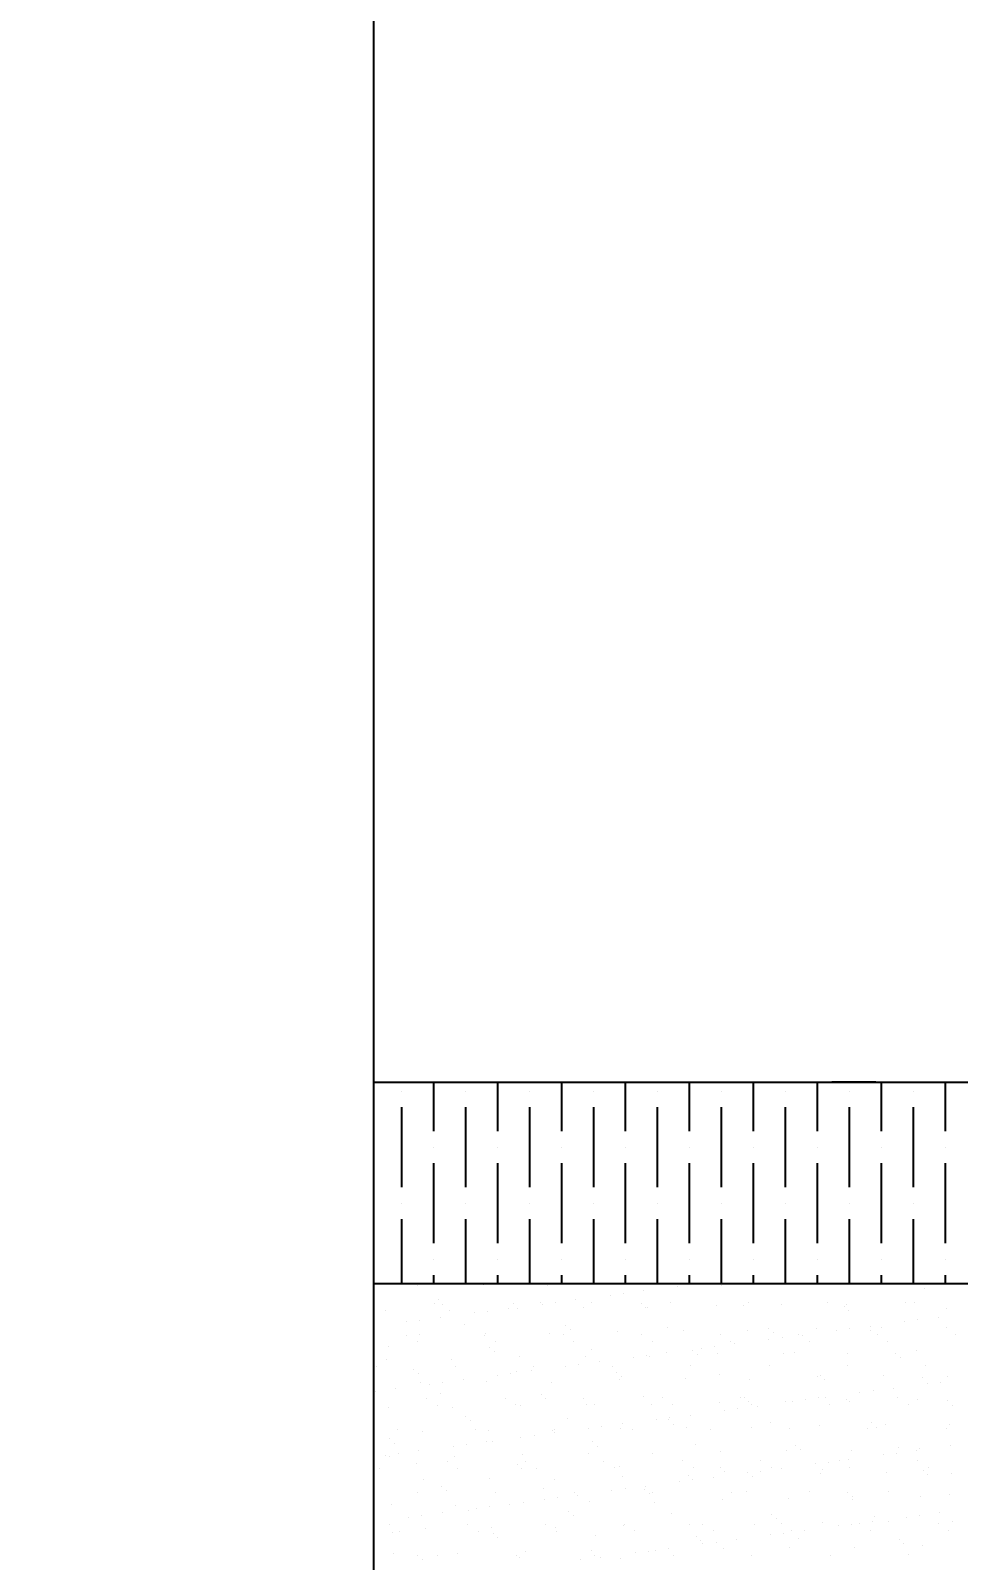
# Model space of a CAD drawing. Header units: centimetres. Extents: x -5119 to 2082, y -6603 to -947.
# Drawn here: x -229.8 to -156.2, y -3448.3 to -3327 of the extents above; entities that cross this region are included whole.
import ezdxf

# ---------------------------------------------------------------- set-up
doc = ezdxf.new("R2010")
doc.units = ezdxf.units.CM
doc.header["$LTSCALE"] = 100
doc.header["$MEASUREMENT"] = 0
for name, color, linetype in [('A807-Details-Railing and Cat ladder$0$A-FIN', 3, 'Continuous'), ('A807-Details-Railing and Cat ladder$0$A-HATCH-14', 14, 'Continuous'), ('A807-Details-Railing and Cat ladder$0$A-HATH-CONC', 253, 'Continuous'), ('A807-Details-Railing and Cat ladder$0$railiing', 7, 'Continuous')]:
    doc.layers.add(name, color=color, linetype=linetype)
doc.styles.add('A807-Details-Railing and Cat ladder$0$ARIAL', font='arial.ttf', dxfattribs={"width": 0.9})
doc.styles.add('A807-Details-Railing and Cat ladder$0$DIM1', font='simplex.shx', dxfattribs={"width": 0.8})
doc.dimstyles.new('A807-Details-Railing and Cat ladder$0$A-20-DIM-INT', dxfattribs={"dimscale": 20, "dimtxt": 2.5, "dimasz": 0.2, "dimexe": 1, "dimexo": 1, "dimgap": 1, "dimtad": 1, "dimlfac": 0.001, "dimdsep": 46, "dimtxsty": 'A807-Details-Railing and Cat ladder$0$ARIAL', "dimblk": 'A807-Details-Railing and Cat ladder$0$_ARCHTICK', "dimcen": 0.025, "dimclrd": 8, "dimclre": 8, "dimclrt": 7, "dimazin": 2, "dimtfac": 1, "dimtix": 1, "dimtmove": 2, "dimatfit": 3, "dimfxl": 1, "dimtolj": 1, "dimtzin": 0, "dimlwd": -1, "dimlwe": -1, "dimarcsym": 0})

# ---------------------------------------------------------------- blocks, each defined once
blk = doc.blocks.new('A807-Details-Railing and Cat ladder$0$_ARCHTICK')
at = {"color": 0, "linetype": 'ByBlock', "const_width": 0.15}
blk.add_lwpolyline([(-0.5, -0.5), (0.5, 0.5)], dxfattribs=at)
blk = doc.blocks.new('*D26')
at = {"layer": 'A807-Details-Railing and Cat ladder$0$A-HATH-CONC', "color": 8, "ltscale": 0.8, "transparency": 16777216}
for p, q in [((-140.05, -3306.48), (-291.56, -3306.48)), ((-271.56, -3506.24), (-271.56, -3306.48)), ((-251.61, -3506.24), (-291.56, -3506.24))]:
    blk.add_line(p, q, dxfattribs=at)
at = {"layer": 'Defpoints', "color": 0, "ltscale": 0.8, "transparency": 16777216}
for p in [(-271.56, -3306.48), (-120.05, -3306.48), (-231.61, -3506.24)]:
    blk.add_point(p, dxfattribs=at)
at = {"layer": 'A807-Details-Railing and Cat ladder$0$A-HATH-CONC', "color": 8, "ltscale": 0.8, "transparency": 16777216, "xscale": 4, "yscale": 4, "zscale": 4}
for p, rotation in [((-271.56, -3306.48), 90), ((-271.56, -3506.24), 270)]:
    blk.add_blockref('A807-Details-Railing and Cat ladder$0$_ARCHTICK', p, dxfattribs=dict(at, rotation=rotation))
at = {"layer": 'A807-Details-Railing and Cat ladder$0$A-HATH-CONC', "color": 7, "ltscale": 0.8, "transparency": 16777216, "insert": (-301.56, -3406.36), "char_height": 20, "attachment_point": 5, "rotation": 90, "style": 'A807-Details-Railing and Cat ladder$0$DIM1'}
blk.add_mtext('\\A1;199.76', dxfattribs=at)
blk = doc.blocks.new('*D38')
at = {"layer": 'A807-Details-Railing and Cat ladder$0$A-HATH-CONC', "color": 8, "ltscale": 0.8, "transparency": 16777216}
for p, q in [((-118.88, -2997.98), (-166.2, -2997.98)), ((-146.2, -3410.36), (-146.2, -2997.98)), ((-162.73, -3410.36), (-166.2, -3410.36))]:
    blk.add_line(p, q, dxfattribs=at)
at = {"layer": 'Defpoints', "color": 0, "ltscale": 0.8, "transparency": 16777216}
for p in [(-146.2, -2997.98), (-98.88, -2997.98), (-142.73, -3410.36, 0)]:
    blk.add_point(p, dxfattribs=at)
at = {"layer": 'A807-Details-Railing and Cat ladder$0$A-HATH-CONC', "color": 8, "ltscale": 0.8, "transparency": 16777216, "xscale": 4, "yscale": 4, "zscale": 4}
for p, rotation in [((-146.2, -2997.98), 90), ((-146.2, -3410.36), 270)]:
    blk.add_blockref('A807-Details-Railing and Cat ladder$0$_ARCHTICK', p, dxfattribs=dict(at, rotation=rotation))
at = {"layer": 'A807-Details-Railing and Cat ladder$0$A-HATH-CONC', "color": 7, "ltscale": 0.8, "transparency": 16777216, "insert": (-181.43, -3204.17), "char_height": 20, "attachment_point": 5, "rotation": 90, "style": 'A807-Details-Railing and Cat ladder$0$DIM1'}
blk.add_mtext('\\A1;1200(H) STD.', dxfattribs=at)

msp = doc.modelspace()

# ---------------------------------------------------------------- linework, layer by layer
at = {"layer": 'A807-Details-Railing and Cat ladder$0$A-FIN', "color": 3, "elevation": 0}
msp.add_lwpolyline([(-202.54, -3410.355), (-107.513, -3410.355), (-104.019, -3413.715), (-104.019, -3426.336), (-202.54, -3426.336)], dxfattribs=at)
at = {"layer": 'A807-Details-Railing and Cat ladder$0$A-HATCH-14', "linetype": 'Continuous'}
for p, q in [((-197.782, -3414.249), (-197.782, -3410.355)), ((-192.708, -3414.249), (-192.708, -3410.355)), ((-187.634, -3414.249), (-187.634, -3410.355)), ((-182.56, -3414.249), (-182.56, -3410.355)), ((-177.486, -3414.249), (-177.486, -3410.355)), ((-172.412, -3414.249), (-172.412, -3410.355)), ((-167.338, -3414.249), (-167.338, -3410.355)), ((-162.264, -3414.249), (-162.264, -3410.355)), ((-157.19, -3414.249), (-157.19, -3410.355)), ((-200.319, -3411.078), (-200.319, -3411.078)), ((-195.245, -3411.078), (-195.245, -3411.078)), ((-190.171, -3411.078), (-190.171, -3411.078)), ((-185.097, -3411.078), (-185.097, -3411.078)), ((-180.023, -3411.078), (-180.023, -3411.078)), ((-174.949, -3411.078), (-174.949, -3411.078)), ((-169.875, -3411.078), (-169.875, -3411.078)), ((-164.801, -3411.078), (-164.801, -3411.078)), ((-159.727, -3411.078), (-159.727, -3411.078)), ((-200.319, -3418.689), (-200.319, -3412.346)), ((-195.245, -3418.689), (-195.245, -3412.346)), ((-190.171, -3418.689), (-190.171, -3412.346)), ((-185.097, -3418.689), (-185.097, -3412.346)), ((-180.023, -3418.689), (-180.023, -3412.346)), ((-174.949, -3418.689), (-174.949, -3412.346)), ((-169.875, -3418.689), (-169.875, -3412.346)), ((-164.801, -3418.689), (-164.801, -3412.346)), ((-159.727, -3418.689), (-159.727, -3412.346)), ((-197.782, -3415.517), (-197.782, -3415.517)), ((-192.708, -3415.517), (-192.708, -3415.517)), ((-187.634, -3415.517), (-187.634, -3415.517)), ((-182.56, -3415.517), (-182.56, -3415.517)), ((-177.486, -3415.517), (-177.486, -3415.517)), ((-172.412, -3415.517), (-172.412, -3415.517)), ((-167.338, -3415.517), (-167.338, -3415.517)), ((-162.264, -3415.517), (-162.264, -3415.517)), ((-157.19, -3415.517), (-157.19, -3415.517)), ((-197.782, -3423.128), (-197.782, -3416.786)), ((-192.708, -3423.128), (-192.708, -3416.786)), ((-187.634, -3423.128), (-187.634, -3416.786)), ((-182.56, -3423.128), (-182.56, -3416.786)), ((-177.486, -3423.128), (-177.486, -3416.786)), ((-172.412, -3423.128), (-172.412, -3416.786)), ((-167.338, -3423.128), (-167.338, -3416.786)), ((-162.264, -3423.128), (-162.264, -3416.786)), ((-157.19, -3423.128), (-157.19, -3416.786)), ((-200.319, -3419.957), (-200.319, -3419.957)), ((-195.245, -3419.957), (-195.245, -3419.957)), ((-190.171, -3419.957), (-190.171, -3419.957)), ((-185.097, -3419.957), (-185.097, -3419.957)), ((-180.023, -3419.957), (-180.023, -3419.957)), ((-174.949, -3419.957), (-174.949, -3419.957)), ((-169.875, -3419.957), (-169.875, -3419.957)), ((-164.801, -3419.957), (-164.801, -3419.957)), ((-159.727, -3419.957), (-159.727, -3419.957)), ((-200.319, -3426.336), (-200.319, -3421.226)), ((-195.245, -3426.336), (-195.245, -3421.226)), ((-190.171, -3426.336), (-190.171, -3421.226)), ((-185.097, -3426.336), (-185.097, -3421.226)), ((-180.023, -3426.336), (-180.023, -3421.226)), ((-174.949, -3426.336), (-174.949, -3421.226)), ((-169.875, -3426.336), (-169.875, -3421.226)), ((-164.801, -3426.336), (-164.801, -3421.226)), ((-159.727, -3426.336), (-159.727, -3421.226)), ((-197.782, -3424.397), (-197.782, -3424.397)), ((-192.708, -3424.397), (-192.708, -3424.397)), ((-187.634, -3424.397), (-187.634, -3424.397)), ((-182.56, -3424.397), (-182.56, -3424.397)), ((-177.486, -3424.397), (-177.486, -3424.397)), ((-172.412, -3424.397), (-172.412, -3424.397)), ((-167.338, -3424.397), (-167.338, -3424.397)), ((-162.264, -3424.397), (-162.264, -3424.397)), ((-157.19, -3424.397), (-157.19, -3424.397)), ((-197.782, -3426.336), (-197.782, -3425.665)), ((-192.708, -3426.336), (-192.708, -3425.665)), ((-187.634, -3426.336), (-187.634, -3425.665)), ((-182.56, -3426.336), (-182.56, -3425.665)), ((-177.486, -3426.336), (-177.486, -3425.665)), ((-172.412, -3426.336), (-172.412, -3425.665)), ((-167.338, -3426.336), (-167.338, -3425.665)), ((-162.264, -3426.336), (-162.264, -3425.665)), ((-157.19, -3426.336), (-157.19, -3425.665))]:
    msp.add_line(p, q, dxfattribs=at)
at = {"layer": 'A807-Details-Railing and Cat ladder$0$A-HATCH-14'}
msp.add_line((-83.453, -3426.336, 0), (-202.54, -3426.336, 0), dxfattribs=at)
at = {"layer": 'A807-Details-Railing and Cat ladder$0$A-HATCH-14', "color": 8, "linetype": 'Continuous'}
for p, q in [((-199.059, -3426.487), (-199.059, -3426.487)), ((-193.83, -3426.42), (-193.83, -3426.42)), ((-188.72, -3426.445), (-188.72, -3426.445)), ((-177.38, -3426.399), (-177.38, -3426.399)), ((-174.963, -3426.458), (-174.963, -3426.458)), ((-159.227, -3426.366), (-159.227, -3426.366)), ((-197.441, -3427.629), (-197.441, -3427.629)), ((-186.51, -3427.601), (-186.51, -3427.601)), ((-183.797, -3427.244), (-183.797, -3427.244)), ((-182.757, -3427.107), (-182.757, -3427.107)), ((-181.133, -3426.893), (-181.133, -3426.893)), ((-178.42, -3426.536), (-178.42, -3426.536)), ((-158.859, -3426.703), (-158.859, -3426.703)), ((-201.634, -3428.463), (-201.634, -3428.463)), ((-197.685, -3427.888), (-197.685, -3427.888)), ((-197.073, -3427.966), (-197.073, -3427.966)), ((-196.524, -3428.488), (-196.524, -3428.488)), ((-194.551, -3428.66), (-194.551, -3428.66)), ((-193.511, -3428.523), (-193.511, -3428.523)), ((-191.887, -3428.309), (-191.887, -3428.309)), ((-191.464, -3427.877), (-191.464, -3427.877)), ((-191.129, -3428.293), (-191.129, -3428.293)), ((-189.33, -3427.805), (-189.33, -3427.805)), ((-189.174, -3427.952), (-189.174, -3427.952)), ((-188.134, -3427.815), (-188.134, -3427.815)), ((-185.9, -3428.227), (-185.9, -3428.227)), ((-185.243, -3427.866), (-185.243, -3427.866)), ((-181.337, -3427.874), (-181.337, -3427.874)), ((-180.968, -3428.211), (-180.968, -3428.211)), ((-180.789, -3428.251), (-180.789, -3428.251)), ((-179.022, -3427.854), (-179.022, -3427.854)), ((-175.394, -3428.057), (-175.394, -3428.057)), ((-173.225, -3428.051), (-173.225, -3428.051)), ((-172.801, -3427.843), (-172.801, -3427.843)), ((-170.165, -3427.99), (-170.165, -3427.99)), ((-166.58, -3427.832), (-166.58, -3427.832)), ((-165.232, -3428.119), (-165.232, -3428.119)), ((-165.055, -3428.015), (-165.055, -3428.015)), ((-164.864, -3428.457), (-164.864, -3428.457)), ((-160.36, -3427.82), (-160.36, -3427.82)), ((-159.66, -3427.82), (-159.66, -3427.82)), ((-157.121, -3428.296), (-157.121, -3428.296)), ((-199.928, -3429.368), (-199.928, -3429.368)), ((-198.889, -3429.231), (-198.889, -3429.231)), ((-197.265, -3429.017), (-197.265, -3429.017)), ((-195.335, -3429.559), (-195.335, -3429.559)), ((-187.342, -3429.627), (-187.342, -3429.627)), ((-186.973, -3429.965), (-186.973, -3429.965)), ((-183.198, -3430.1), (-183.198, -3430.1)), ((-179.23, -3429.804), (-179.23, -3429.804)), ((-177.969, -3430.033), (-177.969, -3430.033)), ((-172.859, -3430.057), (-172.859, -3430.057)), ((-171.237, -3429.873), (-171.237, -3429.873)), ((-167.464, -3429.863), (-167.464, -3429.863)), ((-165.824, -3430.05), (-165.824, -3430.05)), ((-164.784, -3429.913), (-164.784, -3429.913)), ((-163.16, -3429.699), (-163.16, -3429.699)), ((-163.126, -3430.049), (-163.126, -3430.049)), ((-162.235, -3429.796), (-162.235, -3429.796)), ((-160.447, -3429.342), (-160.447, -3429.342)), ((-159.407, -3429.205), (-159.407, -3429.205)), ((-157.783, -3428.991), (-157.783, -3428.991)), ((-157.125, -3429.821), (-157.125, -3429.821)), ((-201.34, -3431.312), (-201.34, -3431.312)), ((-199.946, -3430.422), (-199.946, -3430.422)), ((-199.104, -3430.958), (-199.104, -3430.958)), ((-198.933, -3430.336), (-198.933, -3430.336)), ((-193.726, -3430.41), (-193.726, -3430.41)), ((-193.704, -3430.27), (-193.704, -3430.27)), ((-193.347, -3431.381), (-193.347, -3431.381)), ((-192.883, -3430.947), (-192.883, -3430.947)), ((-188.594, -3430.294), (-188.594, -3430.294)), ((-187.505, -3430.399), (-187.505, -3430.399)), ((-186.662, -3430.936), (-186.662, -3430.936)), ((-181.284, -3430.388), (-181.284, -3430.388)), ((-180.441, -3430.925), (-180.441, -3430.925)), ((-175.538, -3431.329), (-175.538, -3431.329)), ((-175.063, -3430.377), (-175.063, -3430.377)), ((-174.221, -3430.913), (-174.221, -3430.913)), ((-173.914, -3431.115), (-173.914, -3431.115)), ((-171.201, -3430.758), (-171.201, -3430.758)), ((-170.869, -3430.21), (-170.869, -3430.21)), ((-170.161, -3430.621), (-170.161, -3430.621)), ((-168.842, -3430.365), (-168.842, -3430.365)), ((-168.537, -3430.407), (-168.537, -3430.407)), ((-168, -3430.902), (-168, -3430.902)), ((-162.621, -3430.354), (-162.621, -3430.354)), ((-161.779, -3430.891), (-161.779, -3430.891)), ((-156.4, -3430.343), (-156.4, -3430.343)), ((-201.508, -3432.312), (-201.508, -3432.312)), ((-196.398, -3432.337), (-196.398, -3432.337)), ((-192.979, -3431.718), (-192.979, -3431.718)), ((-191.003, -3432.143), (-191.003, -3432.143)), ((-185.774, -3432.076), (-185.774, -3432.076)), ((-185.236, -3431.557), (-185.236, -3431.557)), ((-184.668, -3432.531), (-184.668, -3432.531)), ((-181.955, -3432.174), (-181.955, -3432.174)), ((-180.915, -3432.037), (-180.915, -3432.037)), ((-180.664, -3432.1), (-180.664, -3432.1)), ((-179.291, -3431.823), (-179.291, -3431.823)), ((-177.242, -3431.626), (-177.242, -3431.626)), ((-176.874, -3431.963), (-176.874, -3431.963)), ((-176.578, -3431.466), (-176.578, -3431.466)), ((-175.268, -3431.906), (-175.268, -3431.906)), ((-170.039, -3431.839), (-170.039, -3431.839)), ((-169.131, -3431.802), (-169.131, -3431.802)), ((-164.929, -3431.864), (-164.929, -3431.864)), ((-161.138, -3431.871), (-161.138, -3431.871)), ((-160.769, -3432.209), (-160.769, -3432.209)), ((-159.534, -3431.669), (-159.534, -3431.669)), ((-202.292, -3432.902), (-202.292, -3432.902)), ((-199.352, -3433.134), (-199.352, -3433.134)), ((-198.984, -3433.471), (-198.984, -3433.471)), ((-196.071, -3432.89), (-196.071, -3432.89)), ((-192.709, -3433.59), (-192.709, -3433.59)), ((-191.67, -3433.453), (-191.67, -3433.453)), ((-191.241, -3433.31), (-191.241, -3433.31)), ((-190.046, -3433.239), (-190.046, -3433.239)), ((-189.851, -3432.879), (-189.851, -3432.879)), ((-187.332, -3432.882), (-187.332, -3432.882)), ((-186.292, -3432.745), (-186.292, -3432.745)), ((-183.63, -3432.868), (-183.63, -3432.868)), ((-183.247, -3433.379), (-183.247, -3433.379)), ((-182.879, -3433.717), (-182.879, -3433.717)), ((-177.409, -3432.857), (-177.409, -3432.857)), ((-175.136, -3433.556), (-175.136, -3433.556)), ((-171.188, -3432.845), (-171.188, -3432.845)), ((-167.338, -3433.712), (-167.338, -3433.712)), ((-167.143, -3433.624), (-167.143, -3433.624)), ((-164.967, -3432.834), (-164.967, -3432.834)), ((-162.109, -3433.645), (-162.109, -3433.645)), ((-159.031, -3433.801), (-159.031, -3433.801)), ((-158.746, -3432.823), (-158.746, -3432.823)), ((-156.999, -3433.67), (-156.999, -3433.67)), ((-202.424, -3434.869), (-202.424, -3434.869)), ((-200.8, -3434.655), (-200.8, -3434.655)), ((-198.807, -3434.185), (-198.807, -3434.185)), ((-198.087, -3434.298), (-198.087, -3434.298)), ((-197.047, -3434.161), (-197.047, -3434.161)), ((-195.423, -3433.947), (-195.423, -3433.947)), ((-193.578, -3434.119), (-193.578, -3434.119)), ((-188.468, -3434.143), (-188.468, -3434.143)), ((-183.073, -3433.949), (-183.073, -3433.949)), ((-177.844, -3433.882), (-177.844, -3433.882)), ((-172.734, -3433.907), (-172.734, -3433.907)), ((-166.774, -3433.962), (-166.774, -3433.962)), ((-163.982, -3434.98), (-163.982, -3434.98)), ((-162.942, -3434.843), (-162.942, -3434.843)), ((-161.318, -3434.629), (-161.318, -3434.629)), ((-158.605, -3434.272), (-158.605, -3434.272)), ((-157.565, -3434.135), (-157.565, -3434.135)), ((-201.382, -3436.161), (-201.382, -3436.161)), ((-198.333, -3435.424), (-198.333, -3435.424)), ((-197.491, -3435.961), (-197.491, -3435.961)), ((-197.246, -3435.064), (-197.246, -3435.064)), ((-196.272, -3436.186), (-196.272, -3436.186)), ((-192.112, -3435.413), (-192.112, -3435.413)), ((-191.27, -3435.949), (-191.27, -3435.949)), ((-190.877, -3435.992), (-190.877, -3435.992)), ((-189.252, -3435.132), (-189.252, -3435.132)), ((-188.884, -3435.47), (-188.884, -3435.47)), ((-185.891, -3435.401), (-185.891, -3435.401)), ((-185.648, -3435.925), (-185.648, -3435.925)), ((-185.049, -3435.938), (-185.049, -3435.938)), ((-181.141, -3435.309), (-181.141, -3435.309)), ((-180.538, -3435.949), (-180.538, -3435.949)), ((-179.67, -3435.39), (-179.67, -3435.39)), ((-178.828, -3435.927), (-178.828, -3435.927)), ((-175.142, -3435.755), (-175.142, -3435.755)), ((-173.45, -3435.379), (-173.45, -3435.379)), ((-173.148, -3435.378), (-173.148, -3435.378)), ((-172.78, -3435.715), (-172.78, -3435.715)), ((-172.607, -3435.915), (-172.607, -3435.915)), ((-172.072, -3436.045), (-172.072, -3436.045)), ((-169.913, -3435.688), (-169.913, -3435.688)), ((-169.359, -3435.688), (-169.359, -3435.688)), ((-168.319, -3435.551), (-168.319, -3435.551)), ((-167.229, -3435.368), (-167.229, -3435.368)), ((-166.695, -3435.337), (-166.695, -3435.337)), ((-166.386, -3435.904), (-166.386, -3435.904)), ((-165.037, -3435.554), (-165.037, -3435.554)), ((-164.803, -3435.713), (-164.803, -3435.713)), ((-161.008, -3435.356), (-161.008, -3435.356)), ((-160.165, -3435.893), (-160.165, -3435.893)), ((-159.408, -3435.518), (-159.408, -3435.518)), ((-157.043, -3435.623), (-157.043, -3435.623)), ((-156.675, -3435.96), (-156.675, -3435.96)), ((-195.257, -3436.886), (-195.257, -3436.886)), ((-194.889, -3437.223), (-194.889, -3437.223)), ((-187.146, -3437.062), (-187.146, -3437.062)), ((-180.113, -3437.103), (-180.113, -3437.103)), ((-179.153, -3437.131), (-179.153, -3437.131)), ((-179.074, -3436.967), (-179.074, -3436.967)), ((-177.449, -3436.753), (-177.449, -3436.753)), ((-174.736, -3436.396), (-174.736, -3436.396)), ((-173.696, -3436.259), (-173.696, -3436.259)), ((-171.042, -3437.308), (-171.042, -3437.308)), ((-163.048, -3437.376), (-163.048, -3437.376)), ((-201.263, -3438.639), (-201.263, -3438.639)), ((-200.679, -3437.904), (-200.679, -3437.904)), ((-198.681, -3438.034), (-198.681, -3438.034)), ((-194.458, -3437.893), (-194.458, -3437.893)), ((-193.452, -3437.968), (-193.452, -3437.968)), ((-190.868, -3438.519), (-190.868, -3438.519)), ((-189.828, -3438.382), (-189.828, -3438.382)), ((-188.342, -3437.992), (-188.342, -3437.992)), ((-188.237, -3437.881), (-188.237, -3437.881)), ((-188.204, -3438.169), (-188.204, -3438.169)), ((-185.49, -3437.811), (-185.49, -3437.811)), ((-184.451, -3437.675), (-184.451, -3437.675)), ((-182.947, -3437.798), (-182.947, -3437.798)), ((-182.827, -3437.461), (-182.827, -3437.461)), ((-182.016, -3437.87), (-182.016, -3437.87)), ((-178.785, -3437.468), (-178.785, -3437.468)), ((-177.718, -3437.731), (-177.718, -3437.731)), ((-175.795, -3437.859), (-175.795, -3437.859)), ((-172.608, -3437.756), (-172.608, -3437.756)), ((-169.575, -3437.847), (-169.575, -3437.847)), ((-167.212, -3437.561), (-167.212, -3437.561)), ((-163.354, -3437.836), (-163.354, -3437.836)), ((-162.68, -3437.714), (-162.68, -3437.714)), ((-161.983, -3437.495), (-161.983, -3437.495)), ((-157.133, -3437.825), (-157.133, -3437.825)), ((-156.873, -3437.519), (-156.873, -3437.519)), ((-200.894, -3438.976), (-200.894, -3438.976)), ((-200.582, -3439.798), (-200.582, -3439.798)), ((-198.958, -3439.584), (-198.958, -3439.584)), ((-196.245, -3439.227), (-196.245, -3439.227)), ((-195.205, -3439.09), (-195.205, -3439.09)), ((-193.581, -3438.877), (-193.581, -3438.877)), ((-193.151, -3438.816), (-193.151, -3438.816)), ((-190.751, -3439.841), (-190.751, -3439.841)), ((-185.522, -3439.774), (-185.522, -3439.774)), ((-185.158, -3438.884), (-185.158, -3438.884)), ((-184.79, -3439.222), (-184.79, -3439.222)), ((-180.412, -3439.798), (-180.412, -3439.798)), ((-177.047, -3439.061), (-177.047, -3439.061)), ((-175.017, -3439.604), (-175.017, -3439.604)), ((-169.788, -3439.537), (-169.788, -3439.537)), ((-169.053, -3439.13), (-169.053, -3439.13)), ((-168.685, -3439.467), (-168.685, -3439.467)), ((-164.678, -3439.562), (-164.678, -3439.562)), ((-161.1, -3439.773), (-161.1, -3439.773)), ((-160.942, -3439.306), (-160.942, -3439.306)), ((-159.476, -3439.559), (-159.476, -3439.559)), ((-159.282, -3439.367), (-159.282, -3439.367)), ((-156.763, -3439.201), (-156.763, -3439.201)), ((-202.098, -3440.974), (-202.098, -3440.974)), ((-201.622, -3439.935), (-201.622, -3439.935)), ((-201.257, -3440.011), (-201.257, -3440.011)), ((-199.156, -3440.569), (-199.156, -3440.569)), ((-196.72, -3440.426), (-196.72, -3440.426)), ((-196.146, -3440.035), (-196.146, -3440.035)), ((-195.877, -3440.963), (-195.877, -3440.963)), ((-191.163, -3440.637), (-191.163, -3440.637)), ((-190.795, -3440.975), (-190.795, -3440.975)), ((-190.499, -3440.415), (-190.499, -3440.415)), ((-189.657, -3440.952), (-189.657, -3440.952)), ((-184.278, -3440.404), (-184.278, -3440.404)), ((-183.436, -3440.94), (-183.436, -3440.94)), ((-183.052, -3440.814), (-183.052, -3440.814)), ((-178.057, -3440.392), (-178.057, -3440.392)), ((-177.215, -3440.929), (-177.215, -3440.929)), ((-175.058, -3440.883), (-175.058, -3440.883)), ((-171.836, -3440.381), (-171.836, -3440.381)), ((-170.994, -3440.918), (-170.994, -3440.918)), ((-170.231, -3440.975), (-170.231, -3440.975)), ((-167.517, -3440.617), (-167.517, -3440.617)), ((-166.947, -3441.059), (-166.947, -3441.059)), ((-166.477, -3440.48), (-166.477, -3440.48)), ((-165.615, -3440.37), (-165.615, -3440.37)), ((-164.853, -3440.267), (-164.853, -3440.267)), ((-164.773, -3440.906), (-164.773, -3440.906)), ((-162.14, -3439.909), (-162.14, -3439.909)), ((-159.394, -3440.358), (-159.394, -3440.358)), ((-158.552, -3440.895), (-158.552, -3440.895)), ((-198.555, -3441.883), (-198.555, -3441.883)), ((-193.326, -3441.817), (-193.326, -3441.817)), ((-188.216, -3441.841), (-188.216, -3441.841)), ((-182.821, -3441.647), (-182.821, -3441.647)), ((-178.272, -3442.033), (-178.272, -3442.033)), ((-177.592, -3441.58), (-177.592, -3441.58)), ((-177.232, -3441.896), (-177.232, -3441.896)), ((-175.608, -3441.682), (-175.608, -3441.682)), ((-174.69, -3441.22), (-174.69, -3441.22)), ((-172.894, -3441.325), (-172.894, -3441.325)), ((-172.482, -3441.605), (-172.482, -3441.605)), ((-171.855, -3441.188), (-171.855, -3441.188)), ((-167.086, -3441.41), (-167.086, -3441.41)), ((-161.858, -3441.344), (-161.858, -3441.344)), ((-158.954, -3441.128), (-158.954, -3441.128)), ((-158.586, -3441.465), (-158.586, -3441.465)), ((-156.747, -3441.368), (-156.747, -3441.368)), ((-199.066, -3442.906), (-199.066, -3442.906)), ((-197.168, -3442.391), (-197.168, -3442.391)), ((-196.8, -3442.728), (-196.8, -3442.728)), ((-192.845, -3442.895), (-192.845, -3442.895)), ((-189.057, -3442.567), (-189.057, -3442.567)), ((-189.026, -3443.449), (-189.026, -3443.449)), ((-187.986, -3443.312), (-187.986, -3443.312)), ((-186.624, -3442.884), (-186.624, -3442.884)), ((-186.362, -3443.098), (-186.362, -3443.098)), ((-183.649, -3442.741), (-183.649, -3442.741)), ((-182.609, -3442.604), (-182.609, -3442.604)), ((-181.064, -3442.636), (-181.064, -3442.636)), ((-180.985, -3442.39), (-180.985, -3442.39)), ((-180.695, -3442.973), (-180.695, -3442.973)), ((-180.403, -3442.872), (-180.403, -3442.872)), ((-174.891, -3443.453), (-174.891, -3443.453)), ((-174.182, -3442.861), (-174.182, -3442.861)), ((-172.952, -3442.813), (-172.952, -3442.813)), ((-169.662, -3443.386), (-169.662, -3443.386)), ((-167.961, -3442.85), (-167.961, -3442.85)), ((-164.959, -3442.881), (-164.959, -3442.881)), ((-164.591, -3443.219), (-164.591, -3443.219)), ((-164.552, -3443.411), (-164.552, -3443.411)), ((-161.74, -3442.838), (-161.74, -3442.838)), ((-159.156, -3443.217), (-159.156, -3443.217)), ((-156.848, -3443.058), (-156.848, -3443.058)), ((-201.131, -3443.86), (-201.131, -3443.86)), ((-197.116, -3444.514), (-197.116, -3444.514)), ((-196.021, -3443.884), (-196.021, -3443.884)), ((-195.062, -3444.321), (-195.062, -3444.321)), ((-194.403, -3444.157), (-194.403, -3444.157)), ((-193.363, -3444.02), (-193.363, -3444.02)), ((-191.739, -3443.806), (-191.739, -3443.806)), ((-190.625, -3443.69), (-190.625, -3443.69)), ((-187.069, -3444.389), (-187.069, -3444.389)), ((-185.396, -3443.623), (-185.396, -3443.623)), ((-180.286, -3443.648), (-180.286, -3443.648)), ((-178.957, -3444.566), (-178.957, -3444.566)), ((-170.964, -3444.635), (-170.964, -3444.635)), ((-159.258, -3444.702), (-159.258, -3444.702)), ((-157.634, -3444.488), (-157.634, -3444.488)), ((-202.493, -3445.222), (-202.493, -3445.222)), ((-201.327, -3445.44), (-201.327, -3445.44)), ((-199.78, -3444.865), (-199.78, -3444.865)), ((-198.74, -3444.728), (-198.74, -3444.728)), ((-198.429, -3445.733), (-198.429, -3445.733)), ((-195.106, -3445.429), (-195.106, -3445.429)), ((-193.201, -3445.666), (-193.201, -3445.666)), ((-188.886, -3445.417), (-188.886, -3445.417)), ((-188.09, -3445.69), (-188.09, -3445.69)), ((-186.701, -3444.727), (-186.701, -3444.727)), ((-182.695, -3445.496), (-182.695, -3445.496)), ((-182.665, -3445.406), (-182.665, -3445.406)), ((-177.466, -3445.429), (-177.466, -3445.429)), ((-176.444, -3445.395), (-176.444, -3445.395)), ((-175.601, -3445.931), (-175.601, -3445.931)), ((-172.356, -3445.454), (-172.356, -3445.454)), ((-170.596, -3444.972), (-170.596, -3444.972)), ((-170.223, -3445.383), (-170.223, -3445.383)), ((-169.381, -3445.92), (-169.381, -3445.92)), ((-168.389, -3445.904), (-168.389, -3445.904)), ((-166.961, -3445.259), (-166.961, -3445.259)), ((-165.675, -3445.547), (-165.675, -3445.547)), ((-164.636, -3445.41), (-164.636, -3445.41)), ((-164.002, -3445.372), (-164.002, -3445.372)), ((-163.16, -3445.909), (-163.16, -3445.909)), ((-163.012, -3445.196), (-163.012, -3445.196)), ((-162.853, -3444.811), (-162.853, -3444.811)), ((-161.732, -3445.193), (-161.732, -3445.193)), ((-160.298, -3444.839), (-160.298, -3444.839)), ((-157.781, -3445.361), (-157.781, -3445.361)), ((-156.939, -3445.897), (-156.939, -3445.897)), ((-156.622, -3445.217), (-156.622, -3445.217)), ((-201.067, -3446.074), (-201.067, -3446.074)), ((-200.485, -3445.977), (-200.485, -3445.977)), ((-194.264, -3445.965), (-194.264, -3445.965)), ((-193.074, -3446.143), (-193.074, -3446.143)), ((-192.706, -3446.48), (-192.706, -3446.48)), ((-188.043, -3445.954), (-188.043, -3445.954)), ((-184.963, -3446.319), (-184.963, -3446.319)), ((-181.822, -3445.943), (-181.822, -3445.943)), ((-176.969, -3446.388), (-176.969, -3446.388)), ((-176.601, -3446.725), (-176.601, -3446.725)), ((-176.43, -3446.963), (-176.43, -3446.963)), ((-175.39, -3446.826), (-175.39, -3446.826)), ((-173.766, -3446.612), (-173.766, -3446.612)), ((-171.053, -3446.255), (-171.053, -3446.255)), ((-170.013, -3446.118), (-170.013, -3446.118)), ((-168.858, -3446.564), (-168.858, -3446.564)), ((-160.865, -3446.633), (-160.865, -3446.633)), ((-160.496, -3446.971), (-160.496, -3446.971)), ((-159.031, -3447.066), (-159.031, -3447.066)), ((-201.005, -3447.709), (-201.005, -3447.709)), ((-199.079, -3447.896), (-199.079, -3447.896)), ((-198.711, -3448.233), (-198.711, -3448.233)), ((-197.452, -3447.909), (-197.452, -3447.909)), ((-195.895, -3447.733), (-195.895, -3447.733)), ((-191.231, -3447.897), (-191.231, -3447.897)), ((-190.968, -3448.072), (-190.968, -3448.072)), ((-190.499, -3447.539), (-190.499, -3447.539)), ((-186.144, -3448.242), (-186.144, -3448.242)), ((-185.27, -3447.472), (-185.27, -3447.472)), ((-185.011, -3447.886), (-185.011, -3447.886)), ((-184.52, -3448.028), (-184.52, -3448.028)), ((-182.974, -3448.141), (-182.974, -3448.141)), ((-181.807, -3447.671), (-181.807, -3447.671)), ((-180.767, -3447.534), (-180.767, -3447.534)), ((-180.16, -3447.497), (-180.16, -3447.497)), ((-179.143, -3447.32), (-179.143, -3447.32)), ((-178.79, -3447.875), (-178.79, -3447.875)), ((-174.765, -3447.302), (-174.765, -3447.302)), ((-172.569, -3447.863), (-172.569, -3447.863)), ((-169.536, -3447.236), (-169.536, -3447.236)), ((-166.348, -3447.852), (-166.348, -3447.852)), ((-164.426, -3447.26), (-164.426, -3447.26)), ((-160.127, -3447.841), (-160.127, -3447.841))]:
    msp.add_line(p, q, dxfattribs=at)
at = {"layer": 'A807-Details-Railing and Cat ladder$0$railiing', "color": 8}
msp.add_lwpolyline([(-202.54, -3569.385), (-202.54, -2907.187), (-227.147, -2901.96), (-177.806, -2901.96), (-202.54, -2894.504), (-202.54, -2377.259)], dxfattribs=at)

# ---------------------------------------------------------------- dimensions: what is measured, and where the dimension line sits
at = {"layer": 'A807-Details-Railing and Cat ladder$0$A-HATH-CONC', "ltscale": 0.8}
dim = msp.add_linear_dim(base=(-146.196, -2997.983), p1=(-142.731, -3410.355, 0), p2=(-98.877, -2997.983), angle=90, text='1200(H) STD.', dimstyle='A807-Details-Railing and Cat ladder$0$A-20-DIM-INT', override={"dimtxt": 1, "dimlfac": 1, "dimtxsty": 'A807-Details-Railing and Cat ladder$0$DIM1'}, dxfattribs=at)
dim.commit()
dim.dimension.update_dxf_attribs({"geometry": '*D38', "text_midpoint": (-181.434, -3204.169)})
dim = msp.add_linear_dim(base=(-271.564, -3306.479), p1=(-231.611, -3506.241), p2=(-120.052, -3306.479), angle=90, dimstyle='A807-Details-Railing and Cat ladder$0$A-20-DIM-INT', override={"dimtxt": 1, "dimlfac": 1, "dimtxsty": 'A807-Details-Railing and Cat ladder$0$DIM1'}, dxfattribs=at)
dim.commit()
dim.dimension.update_dxf_attribs({"geometry": '*D26', "text_midpoint": (-301.564, -3406.36)})

doc.saveas('drawing.dxf')
